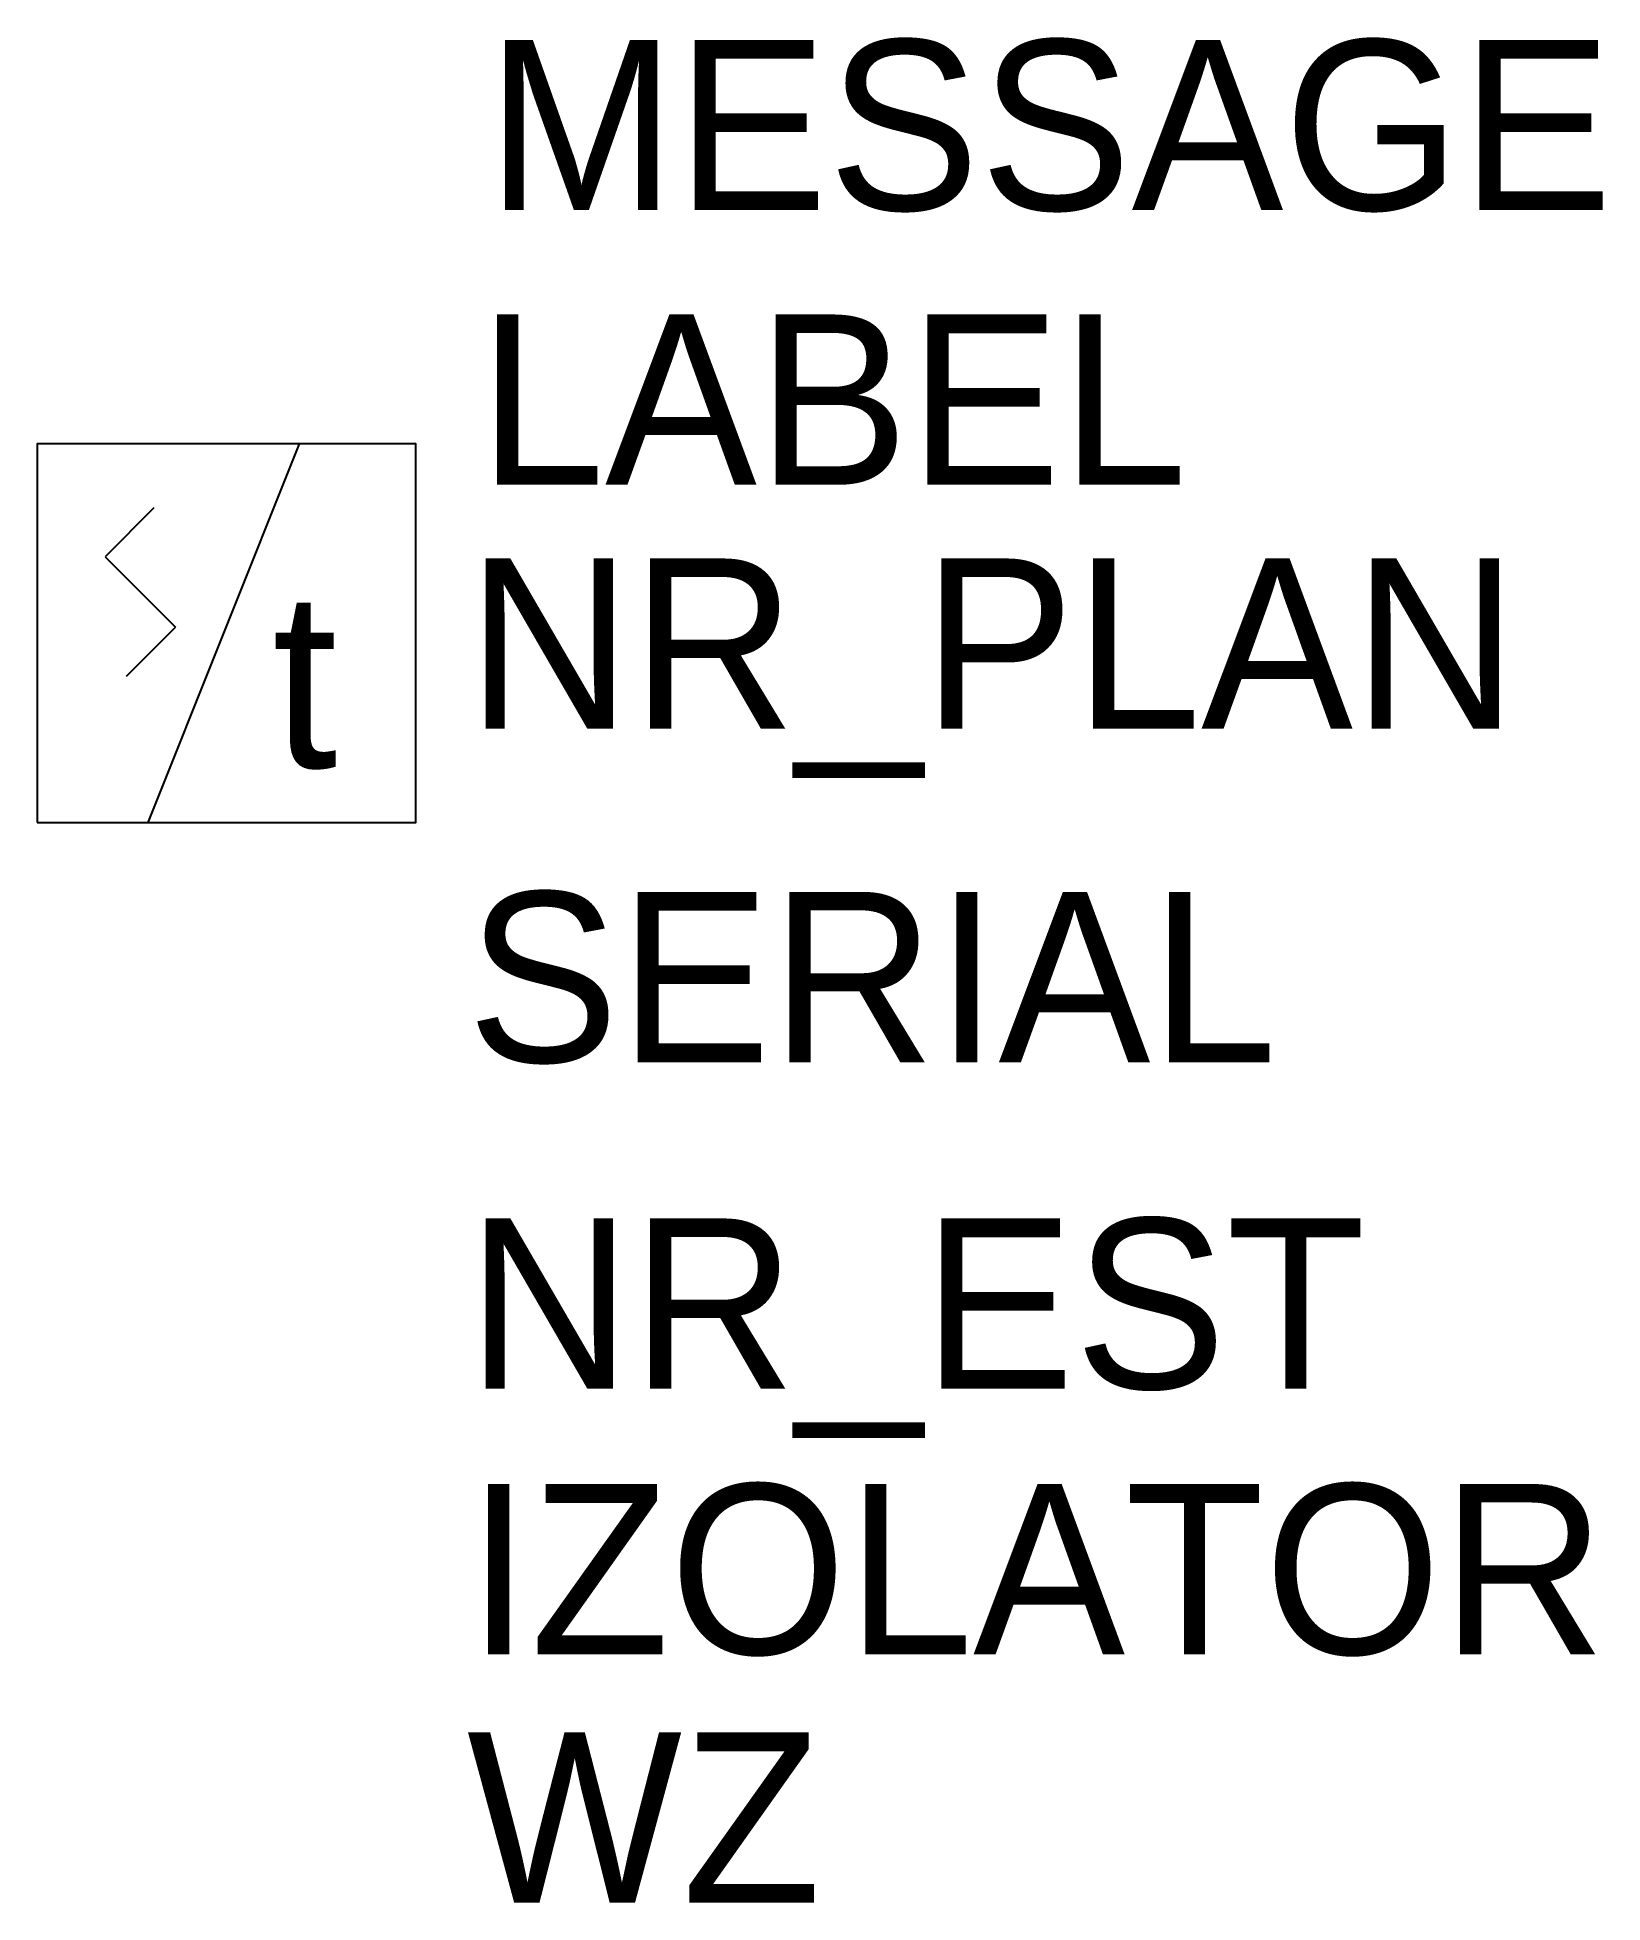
# Model space of a CAD drawing. Header units: millimetres. Extents: x 0 to 1655, y -1142 to 830.
import ezdxf

# ---------------------------------------------------------------- set-up
doc = ezdxf.new("R2010")
doc.units = ezdxf.units.MM
doc.header["$LTSCALE"] = 0.25
doc.layers.get('0').update_dxf_attribs({"color": 252})
doc.styles.get("Standard").update_dxf_attribs({"font": 'PM_SMPLX.shx'})

msp = doc.modelspace()

# ---------------------------------------------------------------- linework, layer by layer
for p, q in [((123.3, 332.3), (71.7, 280.6)), ((71.7, 280.6), (146, 206.3)), ((94.3, 154.6), (146, 206.3))]:
    msp.add_line(p, q)
msp.add_lwpolyline([(0, 0), (400, 0), (400, 400), (0, 400)], close=True)
msp.add_lwpolyline([(276.8, 400), (116.9, 0)])

# ---------------------------------------------------------------- texts
at = {"insert": (248.1, 243.4), "char_height": 185.7, "width": 185.746, "attachment_point": 1}
msp.add_mtext('t', dxfattribs=at)
for tag, p, flags in [('MESSAGE', (474.5, 647), 9), ('LABEL', (466.2, 356.8), 9), ('NR_PLAN', (454.2, 98.9), 8), ('SERIAL', (454.2, -253.5), 9), ('NR_EST', (454.2, -598.6), 9), ('IZOLATOR', (454.2, -879.3), 9), ('WZ', (454.2, -1141.8), 9)]:
    msp.add_attdef(tag, p, 'xx', height=180, dxfattribs=dict(flags=flags))

doc.saveas('drawing.dxf')
